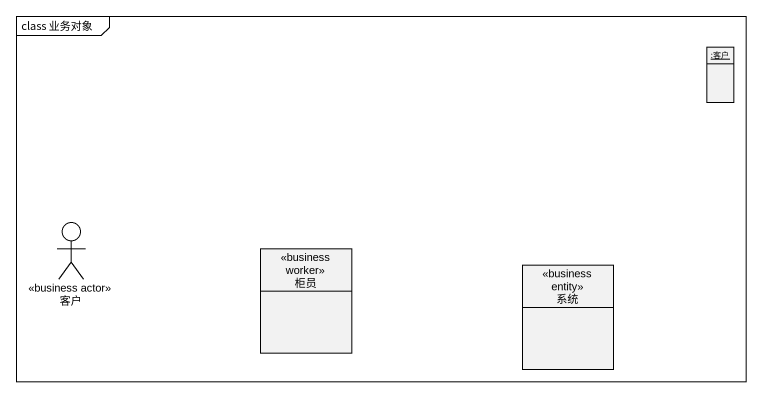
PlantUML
@startuml
mainframe class 业务对象
allowmixing
hide circle
hide empty members
object ":客户" as 客户
actor "客户" as 客户_2 <<business actor>>
class 柜员 <<business worker>>
class 系统 <<business entity>>
@enduml
